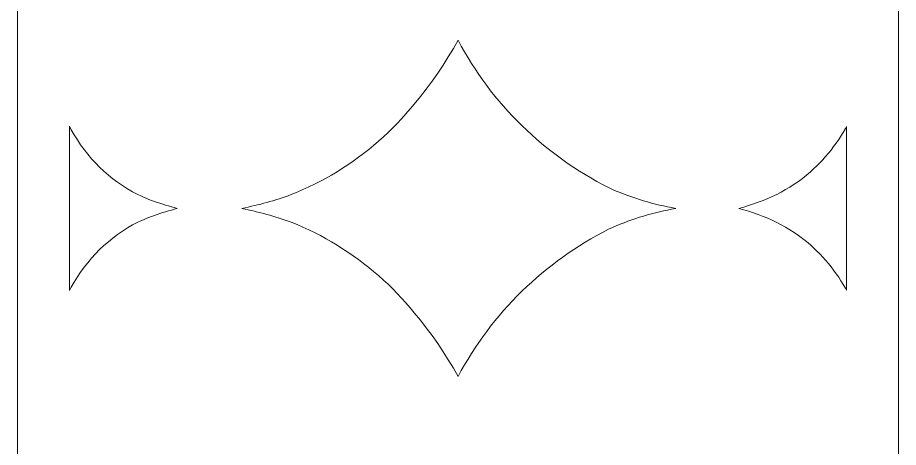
# Model space of a CAD drawing. Header units: centimetres. Extents: x -9.4 to 6.3, y -13 to 13.6.
# Drawn here: x -0.54 to 6.25, y -7.35 to -4.04 of the extents above; entities that cross this region are included whole.
import ezdxf

# ---------------------------------------------------------------- set-up
doc = ezdxf.new("R2010")
doc.units = ezdxf.units.CM
doc.header["$MEASUREMENT"] = 0
doc.layers.add('layer 1', color=7, linetype='Continuous')

msp = doc.modelspace()

# ---------------------------------------------------------------- linework, layer by layer
at = {"layer": 'layer 1', "color": 242, "lineweight": 9}
for points, knots in [([(-0.53695, 13.58709), (-0.53695, 13.58709), (6.25027, 13.58709), (6.25027, 13.58709), (6.25027, 13.58709), (6.25027, 13.58709), (6.25027, -13.01887), (6.25027, -13.01887), (6.25027, -13.01887), (6.25027, -13.01887), (-0.53695, -13.01887), (-0.53695, -13.01887), (-0.53695, -13.01887), (-0.53695, -13.01887), (-0.53695, 13.58709), (-0.53695, 13.58709)], [0, 0, 0, 0, 0.2, 0.2, 0.2, 0.2, 0.4, 0.4, 0.4, 0.4, 0.6, 0.6, 0.6, 0.6, 1, 1, 1, 1]), ([(4.53455, -5.51353), (4.3657, -5.54422), (4.20432, -5.59146), (4.04715, -5.65956), (4.04715, -5.65956), (4.04715, -5.65956), (4.01649, -5.67436), (4.01649, -5.67436), (4.01649, -5.67436), (4.01649, -5.67436), (3.96998, -5.69762), (3.96998, -5.69762), (3.96998, -5.69762), (3.96998, -5.69762), (3.92556, -5.72195), (3.92556, -5.72195), (3.92556, -5.72195), (3.92556, -5.72195), (3.88116, -5.74838), (3.88116, -5.74838), (3.88116, -5.74838), (3.88116, -5.74838), (3.8357, -5.77375), (3.8357, -5.77375), (3.8357, -5.77375), (3.8357, -5.77375), (3.79234, -5.80124), (3.79234, -5.80124), (3.79234, -5.80124), (3.79234, -5.80124), (3.74899, -5.82872), (3.74899, -5.82872), (3.74899, -5.82872), (3.74899, -5.82872), (3.70565, -5.85727), (3.70565, -5.85727), (3.70565, -5.85727), (3.70565, -5.85727), (3.66442, -5.88794), (3.66442, -5.88794), (3.66442, -5.88794), (3.66442, -5.88794), (3.62317, -5.91754), (3.62317, -5.91754), (3.62317, -5.91754), (3.62317, -5.91754), (3.58194, -5.94926), (3.58194, -5.94926), (3.58194, -5.94926), (3.58194, -5.94926), (3.54177, -5.97992), (3.54177, -5.97992), (3.54177, -5.97992), (3.54177, -5.97992), (3.50054, -6.01375), (3.50054, -6.01375), (3.50054, -6.01375), (3.50054, -6.01375), (3.46249, -6.04652), (3.46249, -6.04652), (3.46249, -6.04652), (3.46249, -6.04652), (3.42441, -6.08036), (3.42441, -6.08036), (3.42441, -6.08036), (3.42441, -6.08036), (3.38635, -6.11525), (3.38635, -6.11525), (3.38635, -6.11525), (3.38635, -6.11525), (3.34935, -6.15119), (3.34935, -6.15119), (3.34935, -6.15119), (3.34935, -6.15119), (3.31235, -6.18714), (3.31235, -6.18714), (3.31235, -6.18714), (3.31235, -6.18714), (3.27639, -6.22416), (3.27639, -6.22416), (3.27639, -6.22416), (3.27639, -6.22416), (3.2415, -6.26221), (3.2415, -6.26221), (3.2415, -6.26221), (3.2415, -6.26221), (3.20767, -6.30027), (3.20767, -6.30027), (3.20767, -6.30027), (3.20767, -6.30027), (3.17384, -6.33939), (3.17384, -6.33939), (3.17384, -6.33939), (3.17384, -6.33939), (3.14107, -6.3785), (3.14107, -6.3785), (3.14107, -6.3785), (3.14107, -6.3785), (3.10828, -6.41869), (3.10828, -6.41869), (3.10828, -6.41869), (3.10828, -6.41869), (3.07762, -6.45992), (3.07762, -6.45992), (3.07762, -6.45992), (3.07762, -6.45992), (3.04697, -6.50115), (3.04697, -6.50115), (3.04697, -6.50115), (3.04697, -6.50115), (3.01737, -6.54449), (3.01737, -6.54449), (3.01737, -6.54449), (3.01737, -6.54449), (2.98882, -6.5868), (2.98882, -6.5868), (2.98882, -6.5868), (2.98882, -6.5868), (2.96134, -6.62908), (2.96134, -6.62908), (2.96134, -6.62908), (2.96134, -6.62908), (2.93383, -6.67349), (2.93383, -6.67349), (2.93383, -6.67349), (2.93383, -6.67349), (2.90635, -6.71789), (2.90635, -6.71789), (2.90635, -6.71789), (2.90635, -6.71789), (2.88203, -6.76231), (2.88203, -6.76231), (2.88203, -6.76231), (2.88203, -6.76231), (2.85666, -6.80776), (2.85666, -6.80776), (2.85666, -6.80776), (2.85666, -6.80776), (2.82072, -6.74328), (2.82072, -6.74328), (2.82072, -6.74328), (2.82072, -6.74328), (2.7816, -6.67983), (2.7816, -6.67983), (2.7816, -6.67983), (2.7816, -6.67983), (2.74141, -6.6164), (2.74141, -6.6164), (2.74141, -6.6164), (2.74141, -6.6164), (2.70018, -6.55401), (2.70018, -6.55401), (2.70018, -6.55401), (2.70018, -6.55401), (2.65684, -6.49269), (2.65684, -6.49269), (2.65684, -6.49269), (2.65684, -6.49269), (2.61244, -6.43243), (2.61244, -6.43243), (2.61244, -6.43243), (2.61244, -6.43243), (2.56696, -6.37427), (2.56696, -6.37427), (2.56696, -6.37427), (2.56696, -6.37427), (2.51833, -6.31719), (2.51833, -6.31719), (2.51833, -6.31719), (2.51833, -6.31719), (2.48767, -6.27913), (2.48767, -6.27913), (2.48767, -6.27913), (2.48767, -6.27913), (2.4549, -6.24107), (2.4549, -6.24107), (2.4549, -6.24107), (2.4549, -6.24107), (2.42211, -6.20405), (2.42211, -6.20405), (2.42211, -6.20405), (2.42211, -6.20405), (2.38723, -6.16811), (2.38723, -6.16811), (2.38723, -6.16811), (2.38723, -6.16811), (2.3534, -6.13322), (2.3534, -6.13322), (2.3534, -6.13322), (2.3534, -6.13322), (2.31745, -6.09728), (2.31745, -6.09728), (2.31745, -6.09728), (2.31745, -6.09728), (2.28151, -6.06451), (2.28151, -6.06451), (2.28151, -6.06451), (2.28151, -6.06451), (2.24449, -6.03066), (2.24449, -6.03066), (2.24449, -6.03066), (2.24449, -6.03066), (2.20643, -5.99894), (2.20643, -5.99894), (2.20643, -5.99894), (2.20643, -5.99894), (2.16943, -5.96723), (2.16943, -5.96723), (2.16943, -5.96723), (2.16943, -5.96723), (2.12926, -5.93657), (2.12926, -5.93657), (2.12926, -5.93657), (2.12926, -5.93657), (2.09013, -5.90697), (2.09013, -5.90697), (2.09013, -5.90697), (2.09013, -5.90697), (2.0489, -5.87841), (2.0489, -5.87841), (2.0489, -5.87841), (2.0489, -5.87841), (2.00873, -5.84987), (2.00873, -5.84987), (2.00873, -5.84987), (2.00873, -5.84987), (1.9675, -5.82344), (1.9675, -5.82344), (1.9675, -5.82344), (1.9675, -5.82344), (1.92521, -5.79595), (1.92521, -5.79595), (1.92521, -5.79595), (1.92521, -5.79595), (1.88291, -5.77058), (1.88291, -5.77058), (1.88291, -5.77058), (1.88291, -5.77058), (1.84062, -5.74732), (1.84062, -5.74732), (1.84062, -5.74732), (1.84062, -5.74732), (1.79622, -5.72301), (1.79622, -5.72301), (1.79622, -5.72301), (1.79622, -5.72301), (1.7518, -5.69973), (1.7518, -5.69973), (1.7518, -5.69973), (1.7518, -5.69973), (1.70846, -5.67859), (1.70846, -5.67859), (1.70846, -5.67859), (1.70846, -5.67859), (1.66194, -5.6585), (1.66194, -5.6585), (1.66194, -5.6585), (1.66194, -5.6585), (1.61754, -5.63842), (1.61754, -5.63842), (1.61754, -5.63842), (1.61754, -5.63842), (1.57101, -5.62045), (1.57101, -5.62045), (1.57101, -5.62045), (1.44632, -5.57227), (1.32212, -5.54192), (1.19145, -5.51353), (1.19145, -5.51353), (1.32212, -5.48511), (1.44632, -5.45476), (1.57101, -5.40659), (1.57101, -5.40659), (1.57101, -5.40659), (1.61754, -5.38862), (1.61754, -5.38862), (1.61754, -5.38862), (1.61754, -5.38862), (1.66194, -5.36853), (1.66194, -5.36853), (1.66194, -5.36853), (1.66194, -5.36853), (1.70846, -5.34845), (1.70846, -5.34845), (1.70846, -5.34845), (1.70846, -5.34845), (1.7518, -5.3273), (1.7518, -5.3273), (1.7518, -5.3273), (1.7518, -5.3273), (1.79622, -5.30404), (1.79622, -5.30404), (1.79622, -5.30404), (1.79622, -5.30404), (1.84062, -5.27973), (1.84062, -5.27973), (1.84062, -5.27973), (1.84062, -5.27973), (1.88291, -5.25645), (1.88291, -5.25645), (1.88291, -5.25645), (1.88291, -5.25645), (1.92521, -5.23108), (1.92521, -5.23108), (1.92521, -5.23108), (1.92521, -5.23108), (1.9675, -5.2036), (1.9675, -5.2036), (1.9675, -5.2036), (1.9675, -5.2036), (2.00873, -5.17717), (2.00873, -5.17717), (2.00873, -5.17717), (2.00873, -5.17717), (2.0489, -5.14862), (2.0489, -5.14862), (2.0489, -5.14862), (2.0489, -5.14862), (2.09013, -5.12008), (2.09013, -5.12008), (2.09013, -5.12008), (2.09013, -5.12008), (2.12926, -5.09046), (2.12926, -5.09046), (2.12926, -5.09046), (2.12926, -5.09046), (2.16943, -5.0598), (2.16943, -5.0598), (2.16943, -5.0598), (2.16943, -5.0598), (2.20643, -5.02809), (2.20643, -5.02809), (2.20643, -5.02809), (2.20643, -5.02809), (2.24449, -4.99637), (2.24449, -4.99637), (2.24449, -4.99637), (2.24449, -4.99637), (2.28151, -4.96255), (2.28151, -4.96255), (2.28151, -4.96255), (2.28151, -4.96255), (2.31745, -4.92977), (2.31745, -4.92977), (2.31745, -4.92977), (2.31745, -4.92977), (2.3534, -4.89381), (2.3534, -4.89381), (2.3534, -4.89381), (2.3534, -4.89381), (2.38723, -4.85893), (2.38723, -4.85893), (2.38723, -4.85893), (2.38723, -4.85893), (2.42211, -4.82298), (2.42211, -4.82298), (2.42211, -4.82298), (2.42211, -4.82298), (2.4549, -4.78598), (2.4549, -4.78598), (2.4549, -4.78598), (2.4549, -4.78598), (2.48767, -4.74791), (2.48767, -4.74791), (2.48767, -4.74791), (2.48767, -4.74791), (2.51833, -4.70985), (2.51833, -4.70985), (2.51833, -4.70985), (2.51833, -4.70985), (2.56696, -4.65276), (2.56696, -4.65276), (2.56696, -4.65276), (2.56696, -4.65276), (2.61244, -4.59462), (2.61244, -4.59462), (2.61244, -4.59462), (2.61244, -4.59462), (2.65684, -4.53434), (2.65684, -4.53434), (2.65684, -4.53434), (2.65684, -4.53434), (2.70018, -4.47303), (2.70018, -4.47303), (2.70018, -4.47303), (2.70018, -4.47303), (2.74141, -4.41064), (2.74141, -4.41064), (2.74141, -4.41064), (2.74141, -4.41064), (2.7816, -4.34721), (2.7816, -4.34721), (2.7816, -4.34721), (2.7816, -4.34721), (2.82072, -4.28378), (2.82072, -4.28378), (2.82072, -4.28378), (2.82072, -4.28378), (2.85666, -4.21927), (2.85666, -4.21927), (2.85666, -4.21927), (2.85666, -4.21927), (2.88203, -4.26475), (2.88203, -4.26475), (2.88203, -4.26475), (2.88203, -4.26475), (2.90635, -4.30915), (2.90635, -4.30915), (2.90635, -4.30915), (2.90635, -4.30915), (2.93383, -4.35355), (2.93383, -4.35355), (2.93383, -4.35355), (2.93383, -4.35355), (2.96134, -4.39795), (2.96134, -4.39795), (2.96134, -4.39795), (2.96134, -4.39795), (2.98882, -4.44025), (2.98882, -4.44025), (2.98882, -4.44025), (2.98882, -4.44025), (3.01737, -4.48254), (3.01737, -4.48254), (3.01737, -4.48254), (3.01737, -4.48254), (3.04697, -4.52588), (3.04697, -4.52588), (3.04697, -4.52588), (3.04697, -4.52588), (3.07762, -4.56711), (3.07762, -4.56711), (3.07762, -4.56711), (3.07762, -4.56711), (3.10828, -4.60836), (3.10828, -4.60836), (3.10828, -4.60836), (3.10828, -4.60836), (3.14107, -4.64853), (3.14107, -4.64853), (3.14107, -4.64853), (3.14107, -4.64853), (3.17384, -4.68765), (3.17384, -4.68765), (3.17384, -4.68765), (3.17384, -4.68765), (3.20767, -4.72676), (3.20767, -4.72676), (3.20767, -4.72676), (3.20767, -4.72676), (3.2415, -4.76484), (3.2415, -4.76484), (3.2415, -4.76484), (3.2415, -4.76484), (3.27639, -4.8029), (3.27639, -4.8029), (3.27639, -4.8029), (3.27639, -4.8029), (3.31235, -4.8399), (3.31235, -4.8399), (3.31235, -4.8399), (3.31235, -4.8399), (3.34935, -4.87584), (3.34935, -4.87584), (3.34935, -4.87584), (3.34935, -4.87584), (3.38635, -4.91178), (3.38635, -4.91178), (3.38635, -4.91178), (3.38635, -4.91178), (3.42441, -4.94669), (3.42441, -4.94669), (3.42441, -4.94669), (3.42441, -4.94669), (3.46249, -4.98052), (3.46249, -4.98052), (3.46249, -4.98052), (3.46249, -4.98052), (3.50054, -5.01329), (3.50054, -5.01329), (3.50054, -5.01329), (3.50054, -5.01329), (3.54177, -5.04712), (3.54177, -5.04712), (3.54177, -5.04712), (3.54177, -5.04712), (3.58194, -5.07778), (3.58194, -5.07778), (3.58194, -5.07778), (3.58194, -5.07778), (3.62317, -5.10951), (3.62317, -5.10951), (3.62317, -5.10951), (3.62317, -5.10951), (3.66442, -5.13911), (3.66442, -5.13911), (3.66442, -5.13911), (3.66442, -5.13911), (3.70565, -5.16977), (3.70565, -5.16977), (3.70565, -5.16977), (3.70565, -5.16977), (3.74899, -5.19831), (3.74899, -5.19831), (3.74899, -5.19831), (3.74899, -5.19831), (3.79234, -5.2258), (3.79234, -5.2258), (3.79234, -5.2258), (3.79234, -5.2258), (3.8357, -5.25328), (3.8357, -5.25328), (3.8357, -5.25328), (3.8357, -5.25328), (3.88116, -5.27867), (3.88116, -5.27867), (3.88116, -5.27867), (3.88116, -5.27867), (3.92556, -5.3051), (3.92556, -5.3051), (3.92556, -5.3051), (3.92556, -5.3051), (3.96998, -5.32942), (3.96998, -5.32942), (3.96998, -5.32942), (3.96998, -5.32942), (4.01649, -5.35267), (4.01649, -5.35267), (4.01649, -5.35267), (4.01649, -5.35267), (4.04715, -5.36747), (4.04715, -5.36747), (4.04715, -5.36747), (4.20432, -5.43559), (4.3657, -5.48281), (4.53455, -5.51353)], [0, 0, 0, 0, 0.0074074, 0.0074074, 0.0074074, 0.0074074, 0.0148148, 0.0148148, 0.0148148, 0.0148148, 0.0222222, 0.0222222, 0.0222222, 0.0222222, 0.0296296, 0.0296296, 0.0296296, 0.0296296, 0.037037, 0.037037, 0.037037, 0.037037, 0.0444444, 0.0444444, 0.0444444, 0.0444444, 0.0518519, 0.0518519, 0.0518519, 0.0518519, 0.0592593, 0.0592593, 0.0592593, 0.0592593, 0.0666667, 0.0666667, 0.0666667, 0.0666667, 0.0740741, 0.0740741, 0.0740741, 0.0740741, 0.0814815, 0.0814815, 0.0814815, 0.0814815, 0.0888889, 0.0888889, 0.0888889, 0.0888889, 0.0962963, 0.0962963, 0.0962963, 0.0962963, 0.1037037, 0.1037037, 0.1037037, 0.1037037, 0.1111111, 0.1111111, 0.1111111, 0.1111111, 0.1185185, 0.1185185, 0.1185185, 0.1185185, 0.1259259, 0.1259259, 0.1259259, 0.1259259, 0.1333333, 0.1333333, 0.1333333, 0.1333333, 0.1407407, 0.1407407, 0.1407407, 0.1407407, 0.1481481, 0.1481481, 0.1481481, 0.1481481, 0.1555556, 0.1555556, 0.1555556, 0.1555556, 0.162963, 0.162963, 0.162963, 0.162963, 0.1703704, 0.1703704, 0.1703704, 0.1703704, 0.1777778, 0.1777778, 0.1777778, 0.1777778, 0.1851852, 0.1851852, 0.1851852, 0.1851852, 0.1925926, 0.1925926, 0.1925926, 0.1925926, 0.2, 0.2, 0.2, 0.2, 0.2074074, 0.2074074, 0.2074074, 0.2074074, 0.2148148, 0.2148148, 0.2148148, 0.2148148, 0.2222222, 0.2222222, 0.2222222, 0.2222222, 0.2296296, 0.2296296, 0.2296296, 0.2296296, 0.237037, 0.237037, 0.237037, 0.237037, 0.2444444, 0.2444444, 0.2444444, 0.2444444, 0.2518519, 0.2518519, 0.2518519, 0.2518519, 0.2592593, 0.2592593, 0.2592593, 0.2592593, 0.2666667, 0.2666667, 0.2666667, 0.2666667, 0.2740741, 0.2740741, 0.2740741, 0.2740741, 0.2814815, 0.2814815, 0.2814815, 0.2814815, 0.2888889, 0.2888889, 0.2888889, 0.2888889, 0.2962963, 0.2962963, 0.2962963, 0.2962963, 0.3037037, 0.3037037, 0.3037037, 0.3037037, 0.3111111, 0.3111111, 0.3111111, 0.3111111, 0.3185185, 0.3185185, 0.3185185, 0.3185185, 0.3259259, 0.3259259, 0.3259259, 0.3259259, 0.3333333, 0.3333333, 0.3333333, 0.3333333, 0.3407407, 0.3407407, 0.3407407, 0.3407407, 0.3481481, 0.3481481, 0.3481481, 0.3481481, 0.3555556, 0.3555556, 0.3555556, 0.3555556, 0.362963, 0.362963, 0.362963, 0.362963, 0.3703704, 0.3703704, 0.3703704, 0.3703704, 0.3777778, 0.3777778, 0.3777778, 0.3777778, 0.3851852, 0.3851852, 0.3851852, 0.3851852, 0.3925926, 0.3925926, 0.3925926, 0.3925926, 0.4, 0.4, 0.4, 0.4, 0.4074074, 0.4074074, 0.4074074, 0.4074074, 0.4148148, 0.4148148, 0.4148148, 0.4148148, 0.4222222, 0.4222222, 0.4222222, 0.4222222, 0.4296296, 0.4296296, 0.4296296, 0.4296296, 0.437037, 0.437037, 0.437037, 0.437037, 0.4444444, 0.4444444, 0.4444444, 0.4444444, 0.4518519, 0.4518519, 0.4518519, 0.4518519, 0.4592593, 0.4592593, 0.4592593, 0.4592593, 0.4666667, 0.4666667, 0.4666667, 0.4666667, 0.4740741, 0.4740741, 0.4740741, 0.4740741, 0.4814815, 0.4814815, 0.4814815, 0.4814815, 0.4888889, 0.4888889, 0.4888889, 0.4888889, 0.4962963, 0.4962963, 0.4962963, 0.4962963, 0.5037037, 0.5037037, 0.5037037, 0.5037037, 0.5111111, 0.5111111, 0.5111111, 0.5111111, 0.5185185, 0.5185185, 0.5185185, 0.5185185, 0.5259259, 0.5259259, 0.5259259, 0.5259259, 0.5333333, 0.5333333, 0.5333333, 0.5333333, 0.5407407, 0.5407407, 0.5407407, 0.5407407, 0.5481481, 0.5481481, 0.5481481, 0.5481481, 0.5555556, 0.5555556, 0.5555556, 0.5555556, 0.562963, 0.562963, 0.562963, 0.562963, 0.5703704, 0.5703704, 0.5703704, 0.5703704, 0.5777778, 0.5777778, 0.5777778, 0.5777778, 0.5851852, 0.5851852, 0.5851852, 0.5851852, 0.5925926, 0.5925926, 0.5925926, 0.5925926, 0.6, 0.6, 0.6, 0.6, 0.6074074, 0.6074074, 0.6074074, 0.6074074, 0.6148148, 0.6148148, 0.6148148, 0.6148148, 0.6222222, 0.6222222, 0.6222222, 0.6222222, 0.6296296, 0.6296296, 0.6296296, 0.6296296, 0.637037, 0.637037, 0.637037, 0.637037, 0.6444444, 0.6444444, 0.6444444, 0.6444444, 0.6518519, 0.6518519, 0.6518519, 0.6518519, 0.6592593, 0.6592593, 0.6592593, 0.6592593, 0.6666667, 0.6666667, 0.6666667, 0.6666667, 0.6740741, 0.6740741, 0.6740741, 0.6740741, 0.6814815, 0.6814815, 0.6814815, 0.6814815, 0.6888889, 0.6888889, 0.6888889, 0.6888889, 0.6962963, 0.6962963, 0.6962963, 0.6962963, 0.7037037, 0.7037037, 0.7037037, 0.7037037, 0.7111111, 0.7111111, 0.7111111, 0.7111111, 0.7185185, 0.7185185, 0.7185185, 0.7185185, 0.7259259, 0.7259259, 0.7259259, 0.7259259, 0.7333333, 0.7333333, 0.7333333, 0.7333333, 0.7407407, 0.7407407, 0.7407407, 0.7407407, 0.7481481, 0.7481481, 0.7481481, 0.7481481, 0.7555556, 0.7555556, 0.7555556, 0.7555556, 0.762963, 0.762963, 0.762963, 0.762963, 0.7703704, 0.7703704, 0.7703704, 0.7703704, 0.7777778, 0.7777778, 0.7777778, 0.7777778, 0.7851852, 0.7851852, 0.7851852, 0.7851852, 0.7925926, 0.7925926, 0.7925926, 0.7925926, 0.8, 0.8, 0.8, 0.8, 0.8074074, 0.8074074, 0.8074074, 0.8074074, 0.8148148, 0.8148148, 0.8148148, 0.8148148, 0.8222222, 0.8222222, 0.8222222, 0.8222222, 0.8296296, 0.8296296, 0.8296296, 0.8296296, 0.837037, 0.837037, 0.837037, 0.837037, 0.8444444, 0.8444444, 0.8444444, 0.8444444, 0.8518519, 0.8518519, 0.8518519, 0.8518519, 0.8592593, 0.8592593, 0.8592593, 0.8592593, 0.8666667, 0.8666667, 0.8666667, 0.8666667, 0.8740741, 0.8740741, 0.8740741, 0.8740741, 0.8814815, 0.8814815, 0.8814815, 0.8814815, 0.8888889, 0.8888889, 0.8888889, 0.8888889, 0.8962963, 0.8962963, 0.8962963, 0.8962963, 0.9037037, 0.9037037, 0.9037037, 0.9037037, 0.9111111, 0.9111111, 0.9111111, 0.9111111, 0.9185185, 0.9185185, 0.9185185, 0.9185185, 0.9259259, 0.9259259, 0.9259259, 0.9259259, 0.9333333, 0.9333333, 0.9333333, 0.9333333, 0.9407407, 0.9407407, 0.9407407, 0.9407407, 0.9481481, 0.9481481, 0.9481481, 0.9481481, 0.9555556, 0.9555556, 0.9555556, 0.9555556, 0.962963, 0.962963, 0.962963, 0.962963, 0.9703704, 0.9703704, 0.9703704, 0.9703704, 0.9777778, 0.9777778, 0.9777778, 0.9777778, 0.9851852, 0.9851852, 0.9851852, 0.9851852, 1, 1, 1, 1]), ([(-0.13758, -6.14631), (-0.13758, -6.14631), (-0.13758, -4.88072), (-0.13758, -4.88072), (-0.13758, -4.88072), (-0.13758, -4.88072), (-0.1238, -4.90755), (-0.1238, -4.90755), (-0.1238, -4.90755), (-0.1238, -4.90755), (-0.10053, -4.94669), (-0.10053, -4.94669), (-0.10053, -4.94669), (-0.10053, -4.94669), (-0.07621, -4.9858), (-0.07621, -4.9858), (-0.07621, -4.9858), (-0.07621, -4.9858), (-0.0519, -5.0228), (-0.0519, -5.0228), (-0.0519, -5.0228), (-0.0519, -5.0228), (-0.02441, -5.06086), (-0.02441, -5.06086), (-0.02441, -5.06086), (-0.02441, -5.06086), (0.00308, -5.09577), (0.00308, -5.09577), (0.00308, -5.09577), (0.00308, -5.09577), (0.03268, -5.13065), (0.03268, -5.13065), (0.03268, -5.13065), (0.03268, -5.13065), (0.06335, -5.16342), (0.06335, -5.16342), (0.06335, -5.16342), (0.06335, -5.16342), (0.09507, -5.1962), (0.09507, -5.1962), (0.09507, -5.1962), (0.09507, -5.1962), (0.12784, -5.22685), (0.12784, -5.22685), (0.12784, -5.22685), (0.12784, -5.22685), (0.16273, -5.25751), (0.16273, -5.25751), (0.16273, -5.25751), (0.16273, -5.25751), (0.19761, -5.28502), (0.19761, -5.28502), (0.19761, -5.28502), (0.19761, -5.28502), (0.23357, -5.3125), (0.23357, -5.3125), (0.23357, -5.3125), (0.23357, -5.3125), (0.27057, -5.33787), (0.27057, -5.33787), (0.27057, -5.33787), (0.27057, -5.33787), (0.30969, -5.36325), (0.30969, -5.36325), (0.30969, -5.36325), (0.30969, -5.36325), (0.34775, -5.3865), (0.34775, -5.3865), (0.34775, -5.3865), (0.46185, -5.44501), (0.56946, -5.48063), (0.69347, -5.51353), (0.69347, -5.51353), (0.56946, -5.54643), (0.46185, -5.58202), (0.34775, -5.64053), (0.34775, -5.64053), (0.34775, -5.64053), (0.30969, -5.66379), (0.30969, -5.66379), (0.30969, -5.66379), (0.30969, -5.66379), (0.27057, -5.68916), (0.27057, -5.68916), (0.27057, -5.68916), (0.27057, -5.68916), (0.23357, -5.71455), (0.23357, -5.71455), (0.23357, -5.71455), (0.23357, -5.71455), (0.19761, -5.74204), (0.19761, -5.74204), (0.19761, -5.74204), (0.19761, -5.74204), (0.16273, -5.76952), (0.16273, -5.76952), (0.16273, -5.76952), (0.16273, -5.76952), (0.12784, -5.80018), (0.12784, -5.80018), (0.12784, -5.80018), (0.12784, -5.80018), (0.09507, -5.83084), (0.09507, -5.83084), (0.09507, -5.83084), (0.09507, -5.83084), (0.06335, -5.86361), (0.06335, -5.86361), (0.06335, -5.86361), (0.06335, -5.86361), (0.03268, -5.8964), (0.03268, -5.8964), (0.03268, -5.8964), (0.03268, -5.8964), (0.00308, -5.93129), (0.00308, -5.93129), (0.00308, -5.93129), (0.00308, -5.93129), (-0.02441, -5.96617), (-0.02441, -5.96617), (-0.02441, -5.96617), (-0.02441, -5.96617), (-0.0519, -6.00423), (-0.0519, -6.00423), (-0.0519, -6.00423), (-0.0519, -6.00423), (-0.07621, -6.04123), (-0.07621, -6.04123), (-0.07621, -6.04123), (-0.07621, -6.04123), (-0.10053, -6.08036), (-0.10053, -6.08036), (-0.10053, -6.08036), (-0.10053, -6.08036), (-0.1238, -6.11948), (-0.1238, -6.11948), (-0.1238, -6.11948), (-0.1238, -6.11948), (-0.13758, -6.14631), (-0.13758, -6.14631)], [0, 0, 0, 0, 0.0277778, 0.0277778, 0.0277778, 0.0277778, 0.0555556, 0.0555556, 0.0555556, 0.0555556, 0.0833333, 0.0833333, 0.0833333, 0.0833333, 0.1111111, 0.1111111, 0.1111111, 0.1111111, 0.1388889, 0.1388889, 0.1388889, 0.1388889, 0.1666667, 0.1666667, 0.1666667, 0.1666667, 0.1944444, 0.1944444, 0.1944444, 0.1944444, 0.2222222, 0.2222222, 0.2222222, 0.2222222, 0.25, 0.25, 0.25, 0.25, 0.2777778, 0.2777778, 0.2777778, 0.2777778, 0.3055556, 0.3055556, 0.3055556, 0.3055556, 0.3333333, 0.3333333, 0.3333333, 0.3333333, 0.3611111, 0.3611111, 0.3611111, 0.3611111, 0.3888889, 0.3888889, 0.3888889, 0.3888889, 0.4166667, 0.4166667, 0.4166667, 0.4166667, 0.4444444, 0.4444444, 0.4444444, 0.4444444, 0.4722222, 0.4722222, 0.4722222, 0.4722222, 0.5, 0.5, 0.5, 0.5, 0.5277778, 0.5277778, 0.5277778, 0.5277778, 0.5555556, 0.5555556, 0.5555556, 0.5555556, 0.5833333, 0.5833333, 0.5833333, 0.5833333, 0.6111111, 0.6111111, 0.6111111, 0.6111111, 0.6388889, 0.6388889, 0.6388889, 0.6388889, 0.6666667, 0.6666667, 0.6666667, 0.6666667, 0.6944444, 0.6944444, 0.6944444, 0.6944444, 0.7222222, 0.7222222, 0.7222222, 0.7222222, 0.75, 0.75, 0.75, 0.75, 0.7777778, 0.7777778, 0.7777778, 0.7777778, 0.8055556, 0.8055556, 0.8055556, 0.8055556, 0.8333333, 0.8333333, 0.8333333, 0.8333333, 0.8611111, 0.8611111, 0.8611111, 0.8611111, 0.8888889, 0.8888889, 0.8888889, 0.8888889, 0.9166667, 0.9166667, 0.9166667, 0.9166667, 0.9444444, 0.9444444, 0.9444444, 0.9444444, 1, 1, 1, 1]), ([(5.8509, -4.88346), (5.8509, -4.88346), (5.8509, -6.14358), (5.8509, -6.14358), (5.8509, -6.14358), (5.8509, -6.14358), (5.84241, -6.12794), (5.84241, -6.12794), (5.84241, -6.12794), (5.84241, -6.12794), (5.82547, -6.09834), (5.82547, -6.09834), (5.82547, -6.09834), (5.82547, -6.09834), (5.8075, -6.07085), (5.8075, -6.07085), (5.8075, -6.07085), (5.8075, -6.07085), (5.79059, -6.04335), (5.79059, -6.04335), (5.79059, -6.04335), (5.79059, -6.04335), (5.77156, -6.01586), (5.77156, -6.01586), (5.77156, -6.01586), (5.77156, -6.01586), (5.75147, -5.98943), (5.75147, -5.98943), (5.75147, -5.98943), (5.75147, -5.98943), (5.73244, -5.963), (5.73244, -5.963), (5.73244, -5.963), (5.73244, -5.963), (5.7113, -5.93763), (5.7113, -5.93763), (5.7113, -5.93763), (5.7113, -5.93763), (5.6891, -5.91226), (5.6891, -5.91226), (5.6891, -5.91226), (5.6891, -5.91226), (5.66796, -5.88794), (5.66796, -5.88794), (5.66796, -5.88794), (5.66796, -5.88794), (5.64468, -5.86361), (5.64468, -5.86361), (5.64468, -5.86361), (5.64468, -5.86361), (5.62037, -5.8393), (5.62037, -5.8393), (5.62037, -5.8393), (5.62037, -5.8393), (5.59711, -5.8171), (5.59711, -5.8171), (5.59711, -5.8171), (5.59711, -5.8171), (5.57279, -5.79489), (5.57279, -5.79489), (5.57279, -5.79489), (5.41105, -5.65338), (5.22648, -5.56863), (5.01985, -5.51353), (5.01985, -5.51353), (5.22648, -5.45841), (5.41105, -5.37365), (5.57279, -5.23214), (5.57279, -5.23214), (5.57279, -5.23214), (5.59711, -5.20994), (5.59711, -5.20994), (5.59711, -5.20994), (5.59711, -5.20994), (5.62037, -5.18774), (5.62037, -5.18774), (5.62037, -5.18774), (5.62037, -5.18774), (5.64468, -5.16342), (5.64468, -5.16342), (5.64468, -5.16342), (5.64468, -5.16342), (5.66796, -5.13911), (5.66796, -5.13911), (5.66796, -5.13911), (5.66796, -5.13911), (5.6891, -5.11479), (5.6891, -5.11479), (5.6891, -5.11479), (5.6891, -5.11479), (5.7113, -5.0894), (5.7113, -5.0894), (5.7113, -5.0894), (5.7113, -5.0894), (5.73244, -5.06403), (5.73244, -5.06403), (5.73244, -5.06403), (5.73244, -5.06403), (5.75147, -5.0376), (5.75147, -5.0376), (5.75147, -5.0376), (5.75147, -5.0376), (5.77156, -5.01117), (5.77156, -5.01117), (5.77156, -5.01117), (5.77156, -5.01117), (5.79059, -4.98369), (5.79059, -4.98369), (5.79059, -4.98369), (5.79059, -4.98369), (5.8075, -4.9562), (5.8075, -4.9562), (5.8075, -4.9562), (5.8075, -4.9562), (5.82547, -4.92872), (5.82547, -4.92872), (5.82547, -4.92872), (5.82547, -4.92872), (5.84241, -4.8991), (5.84241, -4.8991), (5.84241, -4.8991), (5.84241, -4.8991), (5.8509, -4.88346), (5.8509, -4.88346)], [0, 0, 0, 0, 0.03125, 0.03125, 0.03125, 0.03125, 0.0625, 0.0625, 0.0625, 0.0625, 0.09375, 0.09375, 0.09375, 0.09375, 0.125, 0.125, 0.125, 0.125, 0.15625, 0.15625, 0.15625, 0.15625, 0.1875, 0.1875, 0.1875, 0.1875, 0.21875, 0.21875, 0.21875, 0.21875, 0.25, 0.25, 0.25, 0.25, 0.28125, 0.28125, 0.28125, 0.28125, 0.3125, 0.3125, 0.3125, 0.3125, 0.34375, 0.34375, 0.34375, 0.34375, 0.375, 0.375, 0.375, 0.375, 0.40625, 0.40625, 0.40625, 0.40625, 0.4375, 0.4375, 0.4375, 0.4375, 0.46875, 0.46875, 0.46875, 0.46875, 0.5, 0.5, 0.5, 0.5, 0.53125, 0.53125, 0.53125, 0.53125, 0.5625, 0.5625, 0.5625, 0.5625, 0.59375, 0.59375, 0.59375, 0.59375, 0.625, 0.625, 0.625, 0.625, 0.65625, 0.65625, 0.65625, 0.65625, 0.6875, 0.6875, 0.6875, 0.6875, 0.71875, 0.71875, 0.71875, 0.71875, 0.75, 0.75, 0.75, 0.75, 0.78125, 0.78125, 0.78125, 0.78125, 0.8125, 0.8125, 0.8125, 0.8125, 0.84375, 0.84375, 0.84375, 0.84375, 0.875, 0.875, 0.875, 0.875, 0.90625, 0.90625, 0.90625, 0.90625, 0.9375, 0.9375, 0.9375, 0.9375, 1, 1, 1, 1])]:
    msp.add_open_spline(points, degree=3, knots=knots, dxfattribs=at)

doc.saveas('drawing.dxf')
